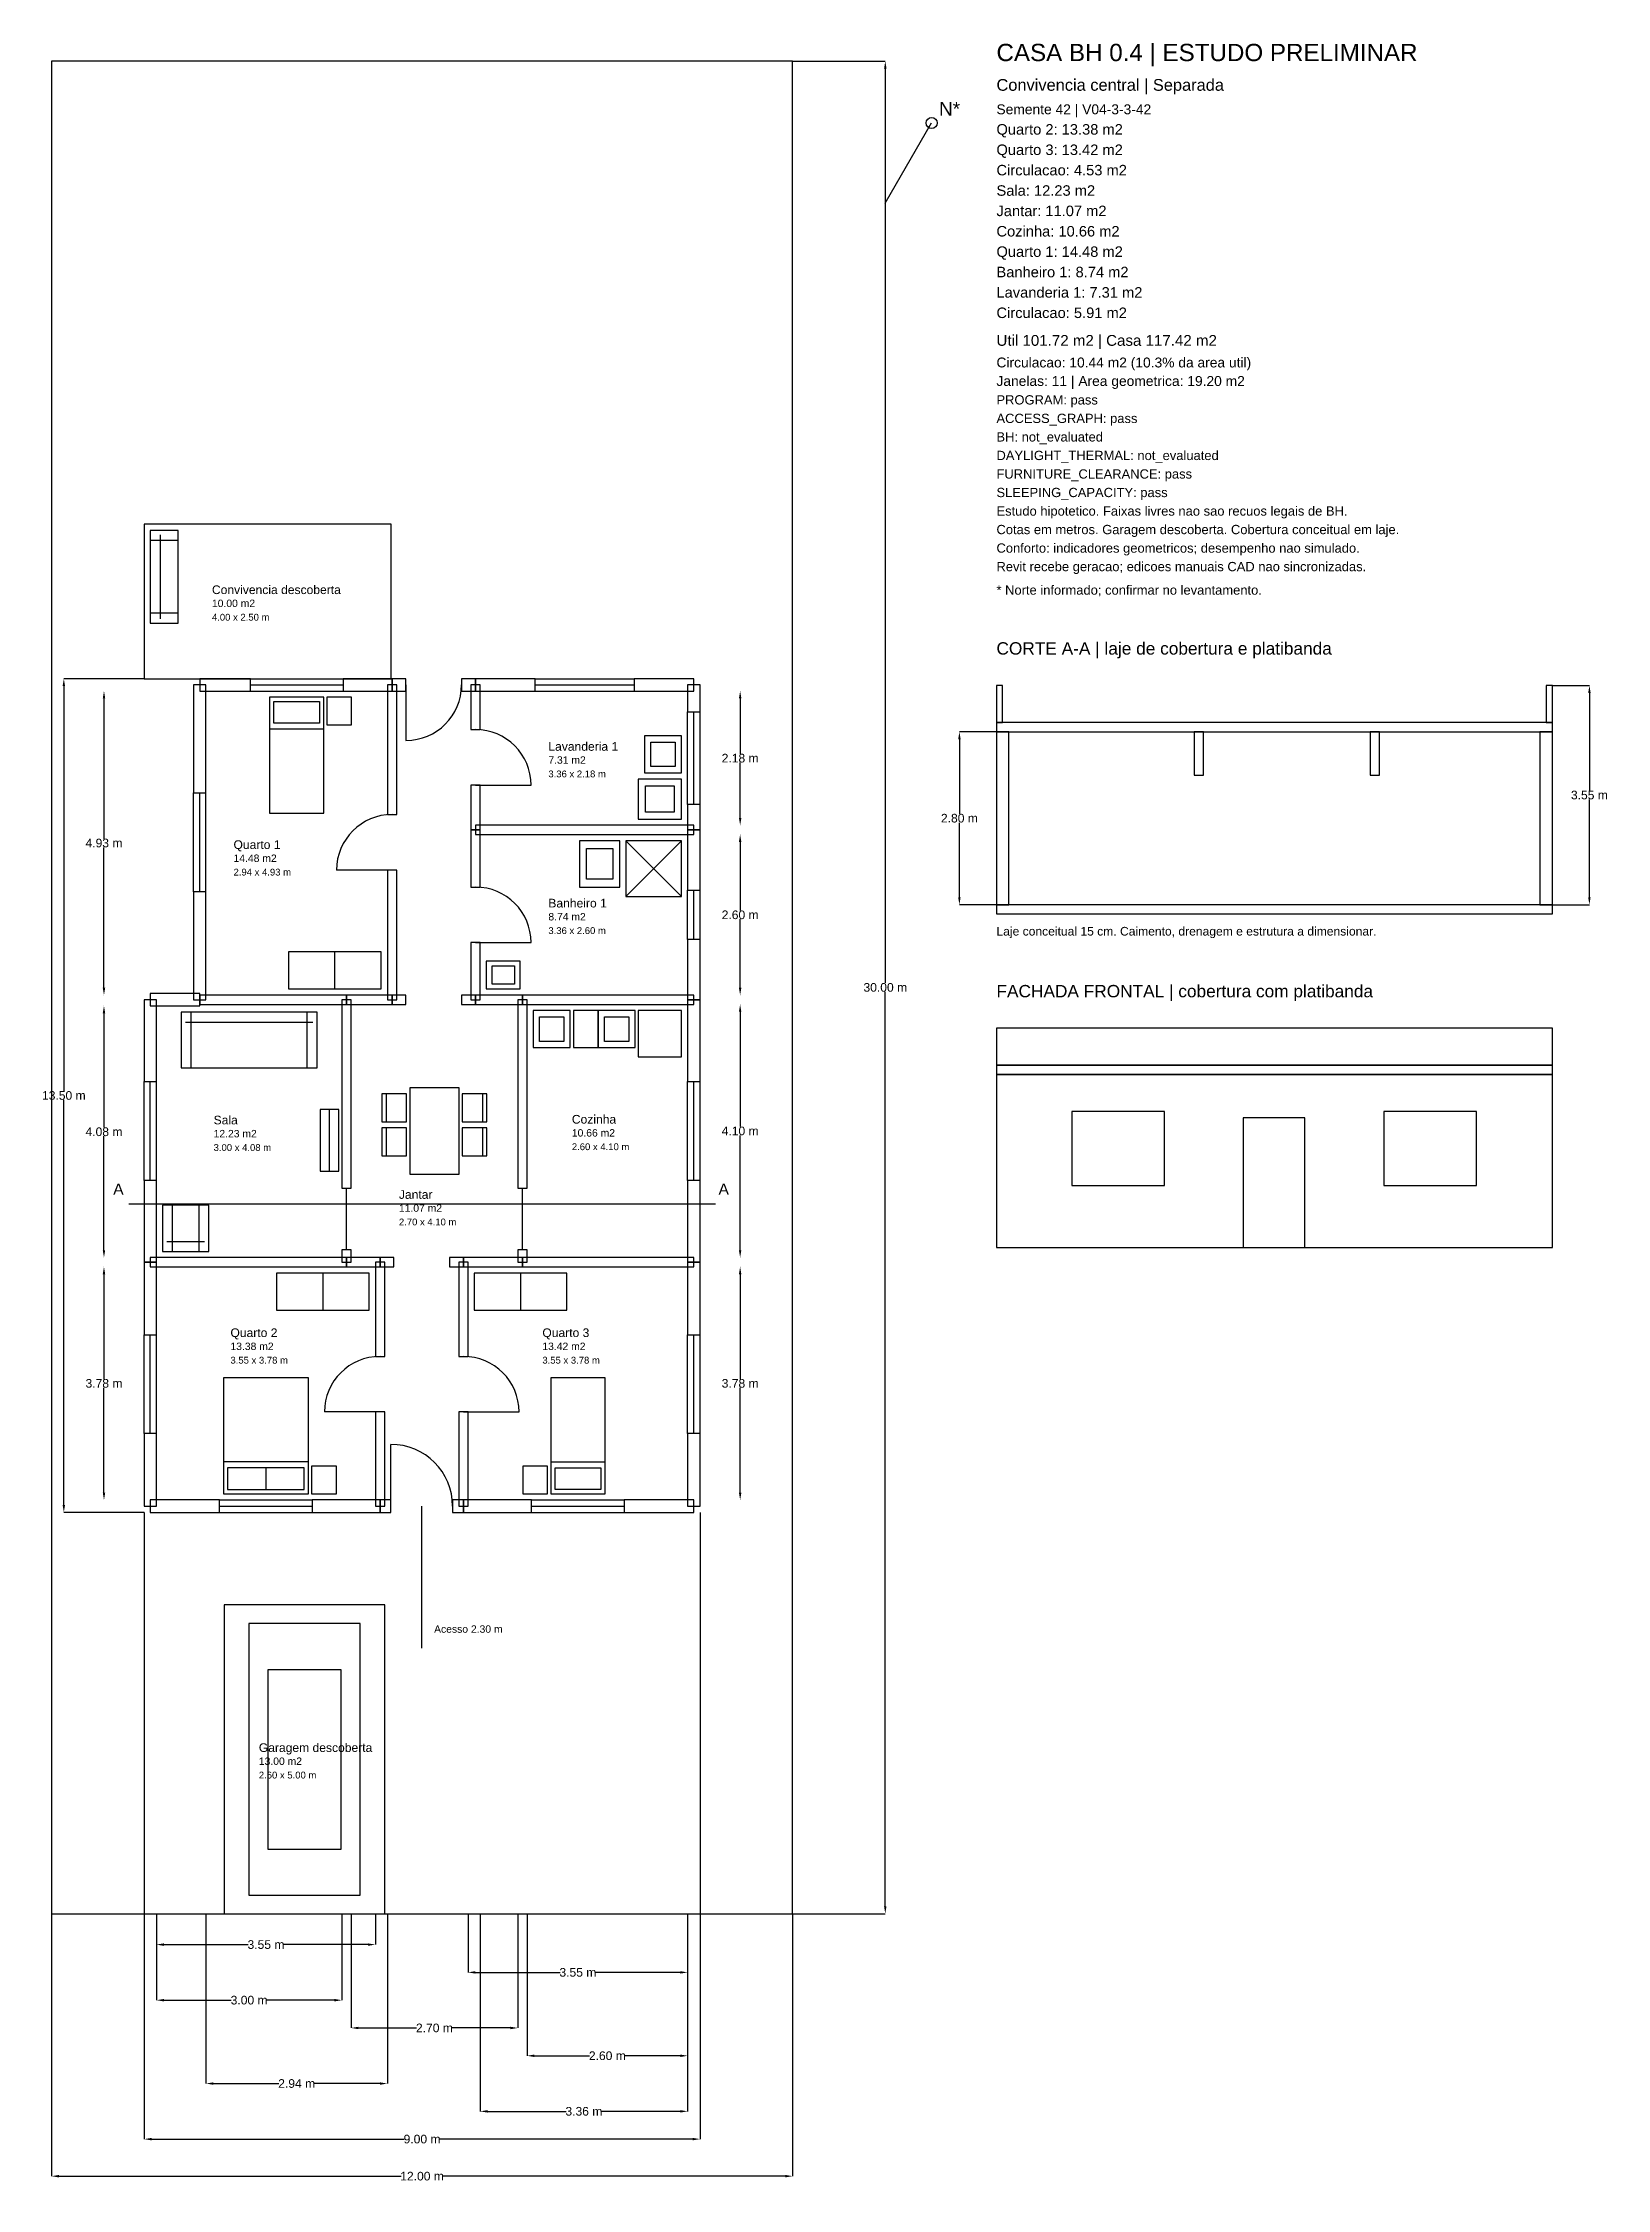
# Model space of a CAD drawing. Header units: millimetres. Extents: x -138 to 25186, y -4459 to 30295.
import ezdxf

# ---------------------------------------------------------------- set-up
doc = ezdxf.new("R2010")
doc.units = ezdxf.units.MM
doc.header["$MEASUREMENT"] = 0
for name, color, linetype in [('CASA_ACESSO', 4, 'Continuous'), ('CASA_COBERTURA', 2, 'Continuous'), ('CASA_COTAS', 6, 'Continuous'), ('CASA_ESTUDO', 8, 'Continuous'), ('CASA_EXTERNO', 3, 'Continuous'), ('CASA_JANELAS', 4, 'Continuous'), ('CASA_LOTE', 8, 'Continuous'), ('CASA_MOVEIS', 3, 'Continuous'), ('CASA_PAREDES', 7, 'Continuous'), ('CASA_PORTAS', 2, 'Continuous'), ('CASA_TEXTOS', 7, 'Continuous')]:
    doc.layers.add(name, color=color, linetype=linetype)
doc.styles.get("Standard").update_dxf_attribs({"font": 'arial.ttf'})
doc.dimstyles.get("Standard").update_dxf_attribs({"dimtxt": 0.18, "dimasz": 0.18, "dimexe": 0.18, "dimexo": 0.0625, "dimgap": 0.09, "dimtad": 0, "dimtih": 1, "dimtoh": 1, "dimdec": 4, "dimzin": 0, "dimdsep": 46, "dimtxsty": 'Standard', "dimcen": 0.09, "dimadec": 0, "dimazin": 0, "dimtfac": 1, "dimtdec": 4, "dimtofl": 0, "dimtmove": 0, "dimatfit": 3, "dimfxl": 1, "dimtolj": 1, "dimtzin": 0, "dimarcsym": 0})

# ---------------------------------------------------------------- blocks, each defined once
blk = doc.blocks.new('*D1')
at = {"layer": 'CASA_COTAS', "color": 0, "lineweight": -2, "transparency": 16777216}
for p, q in [((850, 10475), (850, 10475)), ((850, 10355), (850, 8659)), ((850, 6820), (850, 8516)), ((850, 6700), (850, 6700))]:
    blk.add_line(p, q, dxfattribs=at)
at = {"layer": 'CASA_COTAS', "color": 0, "transparency": 16777216}
for points in [[(830, 10355), (870, 10355), (850, 10475)], [(830, 6820), (870, 6820), (850, 6700)]]:
    blk.add_solid(points, dxfattribs=at)
at = {"layer": 'Defpoints', "color": 0, "transparency": 16777216}
for p in [(850, 10475), (850, 10475), (850, 6700)]:
    blk.add_point(p, dxfattribs=at)
at = {"layer": 'CASA_COTAS', "color": 0, "transparency": 16777216, "insert": (850, 8588), "char_height": 140, "attachment_point": 5}
blk.add_mtext('\\A1;3.78 m', dxfattribs=at)
blk = doc.blocks.new('*D2')
at = {"layer": 'CASA_COTAS', "color": 0, "lineweight": -2, "transparency": 16777216}
for p, q in [((11150, 10475), (11150, 10475)), ((11150, 10355), (11150, 8659)), ((11150, 6820), (11150, 8516)), ((11150, 6700), (11150, 6700))]:
    blk.add_line(p, q, dxfattribs=at)
at = {"layer": 'CASA_COTAS', "color": 0, "transparency": 16777216}
for points in [[(11130, 10355), (11170, 10355), (11150, 10475)], [(11130, 6820), (11170, 6820), (11150, 6700)]]:
    blk.add_solid(points, dxfattribs=at)
at = {"layer": 'Defpoints', "color": 0, "transparency": 16777216}
for p in [(11150, 10475), (11150, 10475), (11150, 6700)]:
    blk.add_point(p, dxfattribs=at)
at = {"layer": 'CASA_COTAS', "color": 0, "transparency": 16777216, "insert": (11150, 8588), "char_height": 140, "attachment_point": 5}
blk.add_mtext('\\A1;3.78 m', dxfattribs=at)
blk = doc.blocks.new('*D3')
at = {"layer": 'CASA_COTAS', "color": 0, "lineweight": -2, "transparency": 16777216}
for p, q in [((850, 14700), (850, 14700)), ((850, 14580), (850, 12734)), ((850, 10745), (850, 12591)), ((850, 10625), (850, 10625))]:
    blk.add_line(p, q, dxfattribs=at)
at = {"layer": 'CASA_COTAS', "color": 0, "transparency": 16777216}
for points in [[(830, 14580), (870, 14580), (850, 14700)], [(830, 10745), (870, 10745), (850, 10625)]]:
    blk.add_solid(points, dxfattribs=at)
at = {"layer": 'Defpoints', "color": 0, "transparency": 16777216}
for p in [(850, 14700), (850, 14700), (850, 10625)]:
    blk.add_point(p, dxfattribs=at)
at = {"layer": 'CASA_COTAS', "color": 0, "transparency": 16777216, "insert": (850, 12662), "char_height": 140, "attachment_point": 5}
blk.add_mtext('\\A1;4.08 m', dxfattribs=at)
blk = doc.blocks.new('*D4')
at = {"layer": 'CASA_COTAS', "color": 0, "lineweight": -2, "transparency": 16777216}
for p, q in [((11150, 14725), (11150, 14725)), ((11150, 14605), (11150, 12747)), ((11150, 10745), (11150, 12603)), ((11150, 10625), (11150, 10625))]:
    blk.add_line(p, q, dxfattribs=at)
at = {"layer": 'CASA_COTAS', "color": 0, "transparency": 16777216}
for points in [[(11130, 14605), (11170, 14605), (11150, 14725)], [(11130, 10745), (11170, 10745), (11150, 10625)]]:
    blk.add_solid(points, dxfattribs=at)
at = {"layer": 'Defpoints', "color": 0, "transparency": 16777216}
for p in [(11150, 14725), (11150, 14725), (11150, 10625)]:
    blk.add_point(p, dxfattribs=at)
at = {"layer": 'CASA_COTAS', "color": 0, "transparency": 16777216, "insert": (11150, 12675), "char_height": 140, "attachment_point": 5}
blk.add_mtext('\\A1;4.10 m', dxfattribs=at)
blk = doc.blocks.new('*D5')
at = {"layer": 'CASA_COTAS', "color": 0, "lineweight": -2, "transparency": 16777216}
for p, q in [((11150, 14725), (11150, 14725)), ((11150, 14605), (11150, 12747)), ((11150, 10745), (11150, 12603)), ((11150, 10625), (11150, 10625))]:
    blk.add_line(p, q, dxfattribs=at)
at = {"layer": 'CASA_COTAS', "color": 0, "transparency": 16777216}
for points in [[(11130, 14605), (11170, 14605), (11150, 14725)], [(11130, 10745), (11170, 10745), (11150, 10625)]]:
    blk.add_solid(points, dxfattribs=at)
at = {"layer": 'Defpoints', "color": 0, "transparency": 16777216}
for p in [(11150, 14725), (11150, 14725), (11150, 10625)]:
    blk.add_point(p, dxfattribs=at)
at = {"layer": 'CASA_COTAS', "color": 0, "transparency": 16777216, "insert": (11150, 12675), "char_height": 140, "attachment_point": 5}
blk.add_mtext('\\A1;4.10 m', dxfattribs=at)
blk = doc.blocks.new('*D6')
at = {"layer": 'CASA_COTAS', "color": 0, "lineweight": -2, "transparency": 16777216}
for p, q in [((850, 19800), (850, 19800)), ((850, 19680), (850, 17409)), ((850, 14995), (850, 17266)), ((850, 14875), (850, 14875))]:
    blk.add_line(p, q, dxfattribs=at)
at = {"layer": 'CASA_COTAS', "color": 0, "transparency": 16777216}
for points in [[(830, 19680), (870, 19680), (850, 19800)], [(830, 14995), (870, 14995), (850, 14875)]]:
    blk.add_solid(points, dxfattribs=at)
at = {"layer": 'Defpoints', "color": 0, "transparency": 16777216}
for p in [(850, 19800), (850, 19800), (850, 14875)]:
    blk.add_point(p, dxfattribs=at)
at = {"layer": 'CASA_COTAS', "color": 0, "transparency": 16777216, "insert": (850, 17338), "char_height": 140, "attachment_point": 5}
blk.add_mtext('\\A1;4.93 m', dxfattribs=at)
blk = doc.blocks.new('*D7')
at = {"layer": 'CASA_COTAS', "color": 0, "lineweight": -2, "transparency": 16777216}
for p, q in [((11150, 17475), (11150, 17475)), ((11150, 17355), (11150, 16247)), ((11150, 14995), (11150, 16103)), ((11150, 14875), (11150, 14875))]:
    blk.add_line(p, q, dxfattribs=at)
at = {"layer": 'CASA_COTAS', "color": 0, "transparency": 16777216}
for points in [[(11130, 17355), (11170, 17355), (11150, 17475)], [(11130, 14995), (11170, 14995), (11150, 14875)]]:
    blk.add_solid(points, dxfattribs=at)
at = {"layer": 'Defpoints', "color": 0, "transparency": 16777216}
for p in [(11150, 17475), (11150, 17475), (11150, 14875)]:
    blk.add_point(p, dxfattribs=at)
at = {"layer": 'CASA_COTAS', "color": 0, "transparency": 16777216, "insert": (11150, 16175), "char_height": 140, "attachment_point": 5}
blk.add_mtext('\\A1;2.60 m', dxfattribs=at)
blk = doc.blocks.new('*D8')
at = {"layer": 'CASA_COTAS', "color": 0, "lineweight": -2, "transparency": 16777216}
for p, q in [((11150, 19800), (11150, 19800)), ((11150, 19680), (11150, 18784)), ((11150, 17745), (11150, 18641)), ((11150, 17625), (11150, 17625))]:
    blk.add_line(p, q, dxfattribs=at)
at = {"layer": 'CASA_COTAS', "color": 0, "transparency": 16777216}
for points in [[(11130, 19680), (11170, 19680), (11150, 19800)], [(11130, 17745), (11170, 17745), (11150, 17625)]]:
    blk.add_solid(points, dxfattribs=at)
at = {"layer": 'Defpoints', "color": 0, "transparency": 16777216}
for p in [(11150, 19800), (11150, 19800), (11150, 17625)]:
    blk.add_point(p, dxfattribs=at)
at = {"layer": 'CASA_COTAS', "color": 0, "transparency": 16777216, "insert": (11150, 18712), "char_height": 140, "attachment_point": 5}
blk.add_mtext('\\A1;2.18 m', dxfattribs=at)
blk = doc.blocks.new('*D9')
at = {"layer": 'CASA_COTAS', "color": 0, "lineweight": -2, "transparency": 16777216}
for p, q in [((1700, 0), (1700, -500)), ((5245, 0), (5245, -500)), ((1820, -500), (3184, -500)), ((5125, -500), (3761, -500))]:
    blk.add_line(p, q, dxfattribs=at)
at = {"layer": 'CASA_COTAS', "color": 0, "transparency": 16777216}
for points in [[(1820, -480), (1820, -520), (1700, -500)], [(5125, -480), (5125, -520), (5245, -500)]]:
    blk.add_solid(points, dxfattribs=at)
at = {"layer": 'Defpoints', "color": 0, "transparency": 16777216}
for p in [(1700, 0), (5245, 0), (5245, -500)]:
    blk.add_point(p, dxfattribs=at)
at = {"layer": 'CASA_COTAS', "color": 0, "transparency": 16777216, "insert": (3473, -500), "char_height": 140, "attachment_point": 5}
blk.add_mtext('\\A1;3.55 m', dxfattribs=at)
blk = doc.blocks.new('*D10')
at = {"layer": 'CASA_COTAS', "color": 0, "lineweight": -2, "transparency": 16777216}
for p, q in [((6745, 0), (6745, -950)), ((10300, 0), (10300, -950)), ((6865, -950), (8234, -950)), ((10180, -950), (8811, -950))]:
    blk.add_line(p, q, dxfattribs=at)
at = {"layer": 'CASA_COTAS', "color": 0, "transparency": 16777216}
for points in [[(6865, -930), (6865, -970), (6745, -950)], [(10180, -930), (10180, -970), (10300, -950)]]:
    blk.add_solid(points, dxfattribs=at)
at = {"layer": 'Defpoints', "color": 0, "transparency": 16777216}
for p in [(6745, 0), (10300, 0), (10300, -950)]:
    blk.add_point(p, dxfattribs=at)
at = {"layer": 'CASA_COTAS', "color": 0, "transparency": 16777216, "insert": (8523, -950), "char_height": 140, "attachment_point": 5}
blk.add_mtext('\\A1;3.55 m', dxfattribs=at)
blk = doc.blocks.new('*D11')
at = {"layer": 'CASA_COTAS', "color": 0, "lineweight": -2, "transparency": 16777216}
for p, q in [((1700, 0), (1700, -1400)), ((4700, 0), (4700, -1400)), ((1820, -1400), (2911, -1400)), ((4580, -1400), (3489, -1400))]:
    blk.add_line(p, q, dxfattribs=at)
at = {"layer": 'CASA_COTAS', "color": 0, "transparency": 16777216}
for points in [[(1820, -1380), (1820, -1420), (1700, -1400)], [(4580, -1380), (4580, -1420), (4700, -1400)]]:
    blk.add_solid(points, dxfattribs=at)
at = {"layer": 'Defpoints', "color": 0, "transparency": 16777216}
for p in [(1700, 0), (4700, 0), (4700, -1400)]:
    blk.add_point(p, dxfattribs=at)
at = {"layer": 'CASA_COTAS', "color": 0, "transparency": 16777216, "insert": (3200, -1400), "char_height": 140, "attachment_point": 5}
blk.add_mtext('\\A1;3.00 m', dxfattribs=at)
blk = doc.blocks.new('*D12')
at = {"layer": 'CASA_COTAS', "color": 0, "lineweight": -2, "transparency": 16777216}
for p, q in [((4850, 0), (4850, -1850)), ((7550, 0), (7550, -1850)), ((4970, -1850), (5910, -1850)), ((7430, -1850), (6490, -1850))]:
    blk.add_line(p, q, dxfattribs=at)
at = {"layer": 'CASA_COTAS', "color": 0, "transparency": 16777216}
for points in [[(4970, -1830), (4970, -1870), (4850, -1850)], [(7430, -1830), (7430, -1870), (7550, -1850)]]:
    blk.add_solid(points, dxfattribs=at)
at = {"layer": 'Defpoints', "color": 0, "transparency": 16777216}
for p in [(4850, 0), (7550, 0), (7550, -1850)]:
    blk.add_point(p, dxfattribs=at)
at = {"layer": 'CASA_COTAS', "color": 0, "transparency": 16777216, "insert": (6200, -1850), "char_height": 140, "attachment_point": 5}
blk.add_mtext('\\A1;2.70 m', dxfattribs=at)
blk = doc.blocks.new('*D13')
at = {"layer": 'CASA_COTAS', "color": 0, "lineweight": -2, "transparency": 16777216}
for p, q in [((7700, 0), (7700, -2300)), ((10300, 0), (10300, -2300)), ((7820, -2300), (8710, -2300)), ((10180, -2300), (9290, -2300))]:
    blk.add_line(p, q, dxfattribs=at)
at = {"layer": 'CASA_COTAS', "color": 0, "transparency": 16777216}
for points in [[(7820, -2280), (7820, -2320), (7700, -2300)], [(10180, -2280), (10180, -2320), (10300, -2300)]]:
    blk.add_solid(points, dxfattribs=at)
at = {"layer": 'Defpoints', "color": 0, "transparency": 16777216}
for p in [(7700, 0), (10300, 0), (10300, -2300)]:
    blk.add_point(p, dxfattribs=at)
at = {"layer": 'CASA_COTAS', "color": 0, "transparency": 16777216, "insert": (9000, -2300), "char_height": 140, "attachment_point": 5}
blk.add_mtext('\\A1;2.60 m', dxfattribs=at)
blk = doc.blocks.new('*D14')
at = {"layer": 'CASA_COTAS', "color": 0, "lineweight": -2, "transparency": 16777216}
for p, q in [((2500, 0), (2500, -2750)), ((5440, 0), (5440, -2750)), ((2620, -2750), (3680, -2750)), ((5320, -2750), (4260, -2750))]:
    blk.add_line(p, q, dxfattribs=at)
at = {"layer": 'CASA_COTAS', "color": 0, "transparency": 16777216}
for points in [[(2620, -2730), (2620, -2770), (2500, -2750)], [(5320, -2730), (5320, -2770), (5440, -2750)]]:
    blk.add_solid(points, dxfattribs=at)
at = {"layer": 'Defpoints', "color": 0, "transparency": 16777216}
for p in [(2500, 0), (5440, 0), (5440, -2750)]:
    blk.add_point(p, dxfattribs=at)
at = {"layer": 'CASA_COTAS', "color": 0, "transparency": 16777216, "insert": (3970, -2750), "char_height": 140, "attachment_point": 5}
blk.add_mtext('\\A1;2.94 m', dxfattribs=at)
blk = doc.blocks.new('*D15')
at = {"layer": 'CASA_COTAS', "color": 0, "lineweight": -2, "transparency": 16777216}
for p, q in [((6940, 0), (6940, -3200)), ((10300, 0), (10300, -3200)), ((7060, -3200), (8331, -3200)), ((10180, -3200), (8909, -3200))]:
    blk.add_line(p, q, dxfattribs=at)
at = {"layer": 'CASA_COTAS', "color": 0, "transparency": 16777216}
for points in [[(7060, -3180), (7060, -3220), (6940, -3200)], [(10180, -3180), (10180, -3220), (10300, -3200)]]:
    blk.add_solid(points, dxfattribs=at)
at = {"layer": 'Defpoints', "color": 0, "transparency": 16777216}
for p in [(6940, 0), (10300, 0), (10300, -3200)]:
    blk.add_point(p, dxfattribs=at)
at = {"layer": 'CASA_COTAS', "color": 0, "transparency": 16777216, "insert": (8620, -3200), "char_height": 140, "attachment_point": 5}
blk.add_mtext('\\A1;3.36 m', dxfattribs=at)
blk = doc.blocks.new('*D16')
at = {"layer": 'CASA_COTAS', "color": 0, "lineweight": -2, "transparency": 16777216}
for p, q in [((1500, 6500), (1500, -3650)), ((10500, 6500), (10500, -3650)), ((1620, -3650), (5711, -3650)), ((10380, -3650), (6289, -3650))]:
    blk.add_line(p, q, dxfattribs=at)
at = {"layer": 'CASA_COTAS', "color": 0, "transparency": 16777216}
for points in [[(1620, -3630), (1620, -3670), (1500, -3650)], [(10380, -3630), (10380, -3670), (10500, -3650)]]:
    blk.add_solid(points, dxfattribs=at)
at = {"layer": 'Defpoints', "color": 0, "transparency": 16777216}
for p in [(1500, 6500), (10500, 6500), (10500, -3650)]:
    blk.add_point(p, dxfattribs=at)
at = {"layer": 'CASA_COTAS', "color": 0, "transparency": 16777216, "insert": (6000, -3650), "char_height": 140, "attachment_point": 5}
blk.add_mtext('\\A1;9.00 m', dxfattribs=at)
blk = doc.blocks.new('*D17')
at = {"layer": 'CASA_COTAS', "color": 0, "lineweight": -2, "transparency": 16777216}
for p, q in [((1500, 20000), (200, 20000)), ((200, 19880), (200, 13322)), ((200, 6620), (200, 13178)), ((1500, 6500), (200, 6500))]:
    blk.add_line(p, q, dxfattribs=at)
at = {"layer": 'CASA_COTAS', "color": 0, "transparency": 16777216}
for points in [[(180, 19880), (220, 19880), (200, 20000)], [(180, 6620), (220, 6620), (200, 6500)]]:
    blk.add_solid(points, dxfattribs=at)
at = {"layer": 'Defpoints', "color": 0, "transparency": 16777216}
for p in [(200, 20000), (1500, 20000), (1500, 6500)]:
    blk.add_point(p, dxfattribs=at)
at = {"layer": 'CASA_COTAS', "color": 0, "transparency": 16777216, "insert": (200, 13250), "char_height": 140, "attachment_point": 5}
blk.add_mtext('\\A1;13.50 m', dxfattribs=at)
blk = doc.blocks.new('*D18')
at = {"layer": 'CASA_COTAS', "color": 0, "lineweight": -2, "transparency": 16777216}
for p, q in [((0, 0), (0, -4250)), ((12000, 0), (12000, -4250)), ((120, -4250), (5664, -4250)), ((11880, -4250), (6336, -4250))]:
    blk.add_line(p, q, dxfattribs=at)
at = {"layer": 'CASA_COTAS', "color": 0, "transparency": 16777216}
for points in [[(120, -4230), (120, -4270), (0, -4250)], [(11880, -4230), (11880, -4270), (12000, -4250)]]:
    blk.add_solid(points, dxfattribs=at)
at = {"layer": 'Defpoints', "color": 0, "transparency": 16777216}
for p in [(0, 0), (12000, 0), (12000, -4250)]:
    blk.add_point(p, dxfattribs=at)
at = {"layer": 'CASA_COTAS', "color": 0, "transparency": 16777216, "insert": (6000, -4250), "char_height": 140, "attachment_point": 5}
blk.add_mtext('\\A1;12.00 m', dxfattribs=at)
blk = doc.blocks.new('*D19')
at = {"layer": 'CASA_COTAS', "color": 0, "lineweight": -2, "transparency": 16777216}
for p, q in [((12000, 30000), (13500, 30000)), ((13500, 29880), (13500, 15072)), ((13500, 120), (13500, 14928)), ((12000, 0), (13500, 0))]:
    blk.add_line(p, q, dxfattribs=at)
at = {"layer": 'CASA_COTAS', "color": 0, "transparency": 16777216}
for points in [[(13480, 29880), (13520, 29880), (13500, 30000)], [(13480, 120), (13520, 120), (13500, 0)]]:
    blk.add_solid(points, dxfattribs=at)
at = {"layer": 'Defpoints', "color": 0, "transparency": 16777216}
for p in [(12000, 30000), (13500, 30000), (12000, 0)]:
    blk.add_point(p, dxfattribs=at)
at = {"layer": 'CASA_COTAS', "color": 0, "transparency": 16777216, "insert": (13500, 15000), "char_height": 140, "attachment_point": 5}
blk.add_mtext('\\A1;30.00 m', dxfattribs=at)
blk = doc.blocks.new('*D20')
at = {"layer": 'CASA_COTAS', "color": 0, "lineweight": -2, "transparency": 16777216}
for p, q in [((15300, 19140), (14700, 19140)), ((14700, 19020), (14700, 17812)), ((14700, 16460), (14700, 17668)), ((15300, 16340), (14700, 16340))]:
    blk.add_line(p, q, dxfattribs=at)
at = {"layer": 'CASA_COTAS', "color": 0, "transparency": 16777216}
for points in [[(14680, 19020), (14720, 19020), (14700, 19140)], [(14680, 16460), (14720, 16460), (14700, 16340)]]:
    blk.add_solid(points, dxfattribs=at)
at = {"layer": 'Defpoints', "color": 0, "transparency": 16777216}
for p in [(14700, 19140), (15300, 19140), (15300, 16340)]:
    blk.add_point(p, dxfattribs=at)
at = {"layer": 'CASA_COTAS', "color": 0, "transparency": 16777216, "insert": (14700, 17740), "char_height": 140, "attachment_point": 5}
blk.add_mtext('\\A1;2.80 m', dxfattribs=at)
blk = doc.blocks.new('*D21')
at = {"layer": 'CASA_COTAS', "color": 0, "lineweight": -2, "transparency": 16777216}
for p, q in [((24300, 19890), (24900, 19890)), ((24900, 19770), (24900, 18187)), ((24900, 16460), (24900, 18043)), ((24300, 16340), (24900, 16340))]:
    blk.add_line(p, q, dxfattribs=at)
at = {"layer": 'CASA_COTAS', "color": 0, "transparency": 16777216}
for points in [[(24880, 19770), (24920, 19770), (24900, 19890)], [(24880, 16460), (24920, 16460), (24900, 16340)]]:
    blk.add_solid(points, dxfattribs=at)
at = {"layer": 'Defpoints', "color": 0, "transparency": 16777216}
for p in [(24300, 19890), (24900, 19890), (24300, 16340)]:
    blk.add_point(p, dxfattribs=at)
at = {"layer": 'CASA_COTAS', "color": 0, "transparency": 16777216, "insert": (24900, 18115), "char_height": 140, "attachment_point": 5}
blk.add_mtext('\\A1;3.55 m', dxfattribs=at)

msp = doc.modelspace()

# ---------------------------------------------------------------- linework, layer by layer
at = {"layer": 'CASA_ACESSO'}
msp.add_lwpolyline([(5995.189, 4300), (5995.189, 5900), (5995.189, 5900), (5995.189, 6600)], dxfattribs=at)
at = {"layer": 'CASA_COBERTURA'}
for points in [[(15300, 19290), (15400, 19290), (15400, 19890), (15300, 19890)], [(24200, 19290), (24300, 19290), (24300, 19890), (24200, 19890)], [(15300, 19140), (24300, 19140), (24300, 19290), (15300, 19290)], [(15300, 13740), (24300, 13740), (24300, 14340), (15300, 14340)], [(15300, 13590), (24300, 13590), (24300, 13740), (15300, 13740)]]:
    msp.add_lwpolyline(points, close=True, dxfattribs=at)
at = {"layer": 'CASA_ESTUDO'}
for p, q in [((13500, 27700), (14250, 28999.038)), ((1250, 11495), (10750, 11495))]:
    msp.add_line(p, q, dxfattribs=at)
for points in [[(15300, 16340), (15500, 16340), (15500, 19140), (15300, 19140)], [(18500, 18440), (18650, 18440), (18650, 19140), (18500, 19140)], [(21350, 18440), (21500, 18440), (21500, 19140), (21350, 19140)], [(24100, 16340), (24300, 16340), (24300, 19140), (24100, 19140)], [(15300, 16190), (24300, 16190), (24300, 16340), (15300, 16340)], [(15300, 10790), (24300, 10790), (24300, 13590), (15300, 13590)], [(16522.594, 11790), (18022.594, 11790), (18022.594, 12990), (16522.594, 12990)], [(19295.189, 10790), (20295.189, 10790), (20295.189, 12890), (19295.189, 12890)], [(21572.594, 11790), (23072.594, 11790), (23072.594, 12990), (21572.594, 12990)]]:
    msp.add_lwpolyline(points, close=True, dxfattribs=at)
msp.add_circle((14250, 28999.038), 90, dxfattribs=at)
at = {"layer": 'CASA_EXTERNO'}
for points in [[(1500, 20000), (5500, 20000), (5500, 22500), (1500, 22500)], [(2795.189, 0), (5395.189, 0), (5395.189, 5000), (2795.189, 5000)]]:
    msp.add_lwpolyline(points, close=True, dxfattribs=at)
at = {"layer": 'CASA_JANELAS'}
for p, q in [((3219.95, 20000), (4719.95, 20000)), ((3219.95, 19900), (4719.95, 19900)), ((7832.45, 20000), (9432.45, 20000)), ((7832.45, 19900), (9432.45, 19900)), ((3219.95, 19800), (4719.95, 19800)), ((7832.45, 19800), (9432.45, 19800)), ((10300, 17962.5), (10300, 19462.5)), ((10400, 17962.5), (10400, 19462.5)), ((10500, 17962.5), (10500, 19462.5)), ((2300, 16550), (2300, 18150)), ((2400, 16550), (2400, 18150)), ((2500, 16550), (2500, 18150)), ((10300, 15775), (10300, 16575)), ((10400, 15775), (10400, 16575)), ((10500, 15775), (10500, 16575)), ((1500, 11875), (1500, 13475)), ((1600, 11875), (1600, 13475)), ((1700, 11875), (1700, 13475)), ((10300, 11875), (10300, 13475)), ((10400, 11875), (10400, 13475)), ((10500, 11875), (10500, 13475)), ((1500, 7775), (1500, 9375)), ((1600, 7775), (1600, 9375)), ((1700, 7775), (1700, 9375)), ((10300, 7775), (10300, 9375)), ((10400, 7775), (10400, 9375)), ((10500, 7775), (10500, 9375)), ((2722.594, 6700), (4222.594, 6700)), ((7772.594, 6700), (9272.594, 6700)), ((2722.594, 6600), (4222.594, 6600)), ((2722.594, 6500), (4222.594, 6500)), ((7772.594, 6600), (9272.594, 6600)), ((7772.594, 6500), (9272.594, 6500))]:
    msp.add_line(p, q, dxfattribs=at)
at = {"layer": 'CASA_LOTE'}
msp.add_lwpolyline([(0, 0), (12000, 0), (12000, 30000), (0, 30000)], close=True, dxfattribs=at)
at = {"layer": 'CASA_MOVEIS'}
msp.add_line((4500, 12025), (4500, 13025), dxfattribs=at)
for points in [[(1600, 20900), (2050, 20900), (2050, 22400), (1600, 22400)], [(3529.95, 17820), (4409.95, 17820), (4409.95, 19700), (3529.95, 19700)], [(4459.95, 19250), (4859.95, 19250), (4859.95, 19700), (4459.95, 19700)], [(9600, 18475), (10200, 18475), (10200, 19075), (9600, 19075)], [(9500, 17725), (10200, 17725), (10200, 18375), (9500, 18375)], [(8550, 16625), (9200, 16625), (9200, 17375), (8550, 17375)], [(9300, 16475), (10200, 16475), (10200, 17375), (9300, 17375)], [(3839.9, 14975), (5339.9, 14975), (5339.9, 15575), (3839.9, 15575)], [(7039.9, 14975), (7589.9, 14975), (7589.9, 15425), (7039.9, 15425)], [(2100, 13700), (4300, 13700), (4300, 14600), (2100, 14600)], [(7800, 14025), (8400, 14025), (8400, 14625), (7800, 14625)], [(8450, 14025), (8850, 14025), (8850, 14625), (8450, 14625)], [(8850, 14025), (9450, 14025), (9450, 14625), (8850, 14625)], [(9500, 13875), (10200, 13875), (10200, 14625), (9500, 14625)], [(5350, 12825), (5750, 12825), (5750, 13275), (5350, 13275)], [(5800, 11975), (6600, 11975), (6600, 13375), (5800, 13375)], [(6650, 12825), (7050, 12825), (7050, 13275), (6650, 13275)], [(4350, 12025), (4650, 12025), (4650, 13025), (4350, 13025)], [(5350, 12275), (5750, 12275), (5750, 12725), (5350, 12725)], [(6650, 12275), (7050, 12275), (7050, 12725), (6650, 12725)], [(1800, 10725), (2550, 10725), (2550, 11475), (1800, 11475)], [(3645.189, 9775), (5145.189, 9775), (5145.189, 10375), (3645.189, 10375)], [(6845.189, 9775), (8345.189, 9775), (8345.189, 10375), (6845.189, 10375)], [(2782.594, 6800), (4162.594, 6800), (4162.594, 8680), (2782.594, 8680)], [(8082.594, 6800), (8962.594, 6800), (8962.594, 8680), (8082.594, 8680)], [(4212.594, 6800), (4612.594, 6800), (4612.594, 7250), (4212.594, 7250)], [(7632.594, 6800), (8032.594, 6800), (8032.594, 7250), (7632.594, 7250)], [(3195.189, 300), (4995.189, 300), (4995.189, 4700), (3195.189, 4700)]]:
    msp.add_lwpolyline(points, close=True, dxfattribs=at)
for points in [[(1760, 22330), (1760, 20970)], [(2050, 22240), (1600, 22240)], [(2050, 21060), (1600, 21060)], [(4339.95, 19280), (3599.95, 19280), (3599.95, 19630), (4339.95, 19630), (4339.95, 19280)], [(4409.95, 19180), (3529.95, 19180)], [(9702, 18577), (9702, 18973), (10098, 18973), (10098, 18577), (9702, 18577)], [(9619, 17835.5), (9619, 18264.5), (10081, 18264.5), (10081, 17835.5), (9619, 17835.5)], [(9089.5, 16752.5), (8660.5, 16752.5), (8660.5, 17247.5), (9089.5, 17247.5), (9089.5, 16752.5)], [(10200, 16475), (9300, 17375)], [(10200, 17375), (9300, 16475)], [(4589.9, 14975), (4589.9, 15575)], [(7496.4, 15051.5), (7133.4, 15051.5), (7133.4, 15348.5), (7496.4, 15348.5), (7496.4, 15051.5)], [(2260, 13700), (2260, 14600)], [(4140, 13700), (4140, 14600)], [(2170, 14440), (4230, 14440)], [(8298, 14127), (7902, 14127), (7902, 14523), (8298, 14523), (8298, 14127)], [(9348, 14127), (8952, 14127), (8952, 14523), (9348, 14523), (9348, 14127)], [(5420, 13275), (5420, 12825)], [(6980, 13275), (6980, 12825)], [(5420, 12725), (5420, 12275)], [(6980, 12725), (6980, 12275)], [(1960, 10725), (1960, 11475)], [(2390, 10725), (2390, 11475)], [(1870, 10885), (2480, 10885)], [(4395.189, 10375), (4395.189, 9775)], [(7595.189, 10375), (7595.189, 9775)], [(4162.594, 7320), (2782.594, 7320)], [(8082.594, 7320), (8962.594, 7320)], [(4092.594, 7220), (2852.594, 7220), (2852.594, 6870), (4092.594, 6870), (4092.594, 7220)], [(3472.594, 7220), (3472.594, 6870)], [(8152.594, 7220), (8892.594, 7220), (8892.594, 6870), (8152.594, 6870), (8152.594, 7220)], [(4689.189, 3952), (3501.189, 3952), (3501.189, 1048), (4689.189, 1048), (4689.189, 3952)]]:
    msp.add_lwpolyline(points, dxfattribs=at)
at = {"layer": 'CASA_PAREDES'}
for points in [[(2300, 18150), (2500, 18150), (2500, 19900), (2300, 19900)], [(2400, 19800), (3219.95, 19800), (3219.95, 20000), (2400, 20000)], [(4719.95, 19800), (5514.9, 19800), (5514.9, 20000), (4719.95, 20000)], [(5439.9, 17800), (5589.9, 17800), (5589.9, 19900), (5439.9, 19900)], [(5514.9, 19800), (5739.9, 19800), (5739.9, 20000), (5514.9, 20000)], [(6639.9, 19800), (6864.9, 19800), (6864.9, 20000), (6639.9, 20000)], [(6789.9, 19175), (6939.9, 19175), (6939.9, 19900), (6789.9, 19900)], [(6864.9, 19800), (7832.45, 19800), (7832.45, 20000), (6864.9, 20000)], [(9432.45, 19800), (10400, 19800), (10400, 20000), (9432.45, 20000)], [(10300, 19462.5), (10500, 19462.5), (10500, 19900), (10300, 19900)], [(6789.9, 17550), (6939.9, 17550), (6939.9, 18275), (6789.9, 18275)], [(10300, 17550), (10500, 17550), (10500, 17962.5), (10300, 17962.5)], [(6789.9, 16625), (6939.9, 16625), (6939.9, 17550), (6789.9, 17550)], [(6864.9, 17475), (10400, 17475), (10400, 17625), (6864.9, 17625)], [(10300, 16575), (10500, 16575), (10500, 17550), (10300, 17550)], [(5439.9, 14800), (5589.9, 14800), (5589.9, 16900), (5439.9, 16900)], [(2300, 14800), (2500, 14800), (2500, 16550), (2300, 16550)], [(6789.9, 14800), (6939.9, 14800), (6939.9, 15725), (6789.9, 15725)], [(10300, 14800), (10500, 14800), (10500, 15775), (10300, 15775)], [(1500, 13475), (1700, 13475), (1700, 14800), (1500, 14800)], [(1600, 14700), (2400, 14700), (2400, 14900), (1600, 14900)], [(2400, 14725), (4775, 14725), (4775, 14875), (2400, 14875)], [(4700, 11750), (4850, 11750), (4850, 14800), (4700, 14800)], [(4775, 14725), (5514.9, 14725), (5514.9, 14875), (4775, 14875)], [(5514.9, 14725), (5739.9, 14725), (5739.9, 14875), (5514.9, 14875)], [(6639.9, 14725), (6864.9, 14725), (6864.9, 14875), (6639.9, 14875)], [(6864.9, 14725), (7625, 14725), (7625, 14875), (6864.9, 14875)], [(7550, 11750), (7700, 11750), (7700, 14800), (7550, 14800)], [(7625, 14725), (10400, 14725), (10400, 14875), (7625, 14875)], [(10300, 13475), (10500, 13475), (10500, 14800), (10300, 14800)], [(1500, 10550), (1700, 10550), (1700, 11875), (1500, 11875)], [(10300, 10550), (10500, 10550), (10500, 11875), (10300, 11875)], [(1500, 9375), (1700, 9375), (1700, 10550), (1500, 10550)], [(1600, 10475), (4775, 10475), (4775, 10625), (1600, 10625)], [(4700, 10550), (4850, 10550), (4850, 10750), (4700, 10750)], [(4775, 10475), (5320.189, 10475), (5320.189, 10625), (4775, 10625)], [(5245.189, 9025), (5395.189, 9025), (5395.189, 10550), (5245.189, 10550)], [(5320.189, 10475), (5545.189, 10475), (5545.189, 10625), (5320.189, 10625)], [(6445.189, 10475), (6670.189, 10475), (6670.189, 10625), (6445.189, 10625)], [(6595.189, 9025), (6745.189, 9025), (6745.189, 10550), (6595.189, 10550)], [(6670.189, 10475), (7625, 10475), (7625, 10625), (6670.189, 10625)], [(7550, 10550), (7700, 10550), (7700, 10750), (7550, 10750)], [(7625, 10475), (10400, 10475), (10400, 10625), (7625, 10625)], [(10300, 9375), (10500, 9375), (10500, 10550), (10300, 10550)], [(5245.189, 6600), (5395.189, 6600), (5395.189, 8125), (5245.189, 8125)], [(6595.189, 6600), (6745.189, 6600), (6745.189, 8125), (6595.189, 8125)], [(1500, 6600), (1700, 6600), (1700, 7775), (1500, 7775)], [(10300, 6600), (10500, 6600), (10500, 7775), (10300, 7775)], [(1600, 6500), (2722.594, 6500), (2722.594, 6700), (1600, 6700)], [(4222.594, 6500), (5320.189, 6500), (5320.189, 6700), (4222.594, 6700)], [(5320.189, 6500), (5495.189, 6500), (5495.189, 6700), (5320.189, 6700)], [(6495.189, 6500), (6670.189, 6500), (6670.189, 6700), (6495.189, 6700)], [(6670.189, 6500), (7772.594, 6500), (7772.594, 6700), (6670.189, 6700)], [(9272.594, 6500), (10400, 6500), (10400, 6700), (9272.594, 6700)]]:
    msp.add_lwpolyline(points, close=True, dxfattribs=at)
at = {"layer": 'CASA_PORTAS'}
for p, q in [((5739.9, 19900), (5739.9, 19000)), ((6864.9, 18275), (7764.9, 18275)), ((5514.9, 16900), (4614.9, 16900)), ((6864.9, 15725), (7764.9, 15725)), ((4775, 10750), (4775, 11750)), ((7625, 10750), (7625, 11750)), ((5320.189, 8125), (4420.189, 8125)), ((6670.189, 8125), (7570.189, 8125)), ((5495.189, 6600), (5495.189, 7600))]:
    msp.add_line(p, q, dxfattribs=at)
for centre, radius, start, end in [((5739.9, 19900), 900, 270, 0), ((6864.9, 18275), 900, 0, 90), ((5514.9, 16900), 900, 90, 180), ((6864.9, 15725), 900, 0, 90), ((5320.189, 8125), 900, 90, 180), ((6670.189, 8125), 900, 0, 90), ((5495.189, 6600), 1000, 0, 90)]:
    msp.add_arc(centre, radius, start, end, dxfattribs=at)

# ---------------------------------------------------------------- texts
at = {"layer": 'CASA_TEXTOS'}
for s, height, p in [('CASA BH 0.4 | ESTUDO PRELIMINAR', 280, (15300, 30000)), ('Convivencia central | Separada', 190, (15300, 29520)), ('N*', 220, (14370, 29119.038)), ('Semente 42 | V04-3-3-42', 160, (15300, 29140)), ('Quarto 2: 13.38 m2', 170, (15300, 28810)), ('Quarto 3: 13.42 m2', 170, (15300, 28480)), ('Circulacao: 4.53 m2', 170, (15300, 28150)), ('Sala: 12.23 m2', 170, (15300, 27820)), ('Jantar: 11.07 m2', 170, (15300, 27490)), ('Cozinha: 10.66 m2', 170, (15300, 27160)), ('Quarto 1: 14.48 m2', 170, (15300, 26830)), ('Banheiro 1: 8.74 m2', 170, (15300, 26500)), ('Lavanderia 1: 7.31 m2', 170, (15300, 26170)), ('Circulacao: 5.91 m2', 170, (15300, 25840)), ('Util 101.72 m2 | Casa 117.42 m2', 175, (15300, 25390)), ('Circulacao: 10.44 m2 (10.3% da area util)', 160, (15300, 25040)), ('Janelas: 11 | Area geometrica: 19.20 m2', 160, (15300, 24740)), ('PROGRAM: pass', 150, (15300, 24440)), ('ACCESS_GRAPH: pass', 150, (15300, 24140)), ('BH: not_evaluated', 150, (15300, 23840)), ('DAYLIGHT_THERMAL: not_evaluated', 150, (15300, 23540)), ('FURNITURE_CLEARANCE: pass', 150, (15300, 23240)), ('SLEEPING_CAPACITY: pass', 150, (15300, 22940)), ('Estudo hipotetico. Faixas livres nao sao recuos legais de BH.', 150, (15300, 22640)), ('Cotas em metros. Garagem descoberta. Cobertura conceitual em laje.', 150, (15300, 22340)), ('Conforto: indicadores geometricos; desempenho nao simulado.', 150, (15300, 22040)), ('Revit recebe geracao; edicoes manuais CAD nao sincronizadas.', 150, (15300, 21740)), ('Convivencia descoberta', 140, (2598, 21370)), ('10.00 m2', 120, (2598, 21160)), ('* Norte informado; confirmar no levantamento.', 150, (15300, 21360)), ('4.00 x 2.50 m', 110, (2598, 20940)), ('CORTE A-A | laje de cobertura e platibanda', 200, (15300, 20390)), ('Lavanderia 1', 140, (8044.95, 18832.5)), ('3.36 x 2.18 m', 110, (8044.95, 18402.5)), ('7.31 m2', 120, (8044.95, 18622.5)), ('Quarto 1', 140, (2947.475, 17242.25)), ('14.48 m2', 120, (2947.475, 17032.25)), ('2.94 x 4.93 m', 110, (2947.475, 16812.25)), ('Banheiro 1', 140, (8044.95, 16295)), ('8.74 m2', 120, (8044.95, 16085)), ('Laje conceitual 15 cm. Caimento, drenagem e estrutura a dimensionar.', 140, (15300, 15840)), ('3.36 x 2.60 m', 110, (8044.95, 15865)), ('FACHADA FRONTAL | cobertura com platibanda', 200, (15300, 14840)), ('Sala', 140, (2625, 12782.5)), ('Cozinha', 140, (8425, 12795)), ('12.23 m2', 120, (2625, 12572.5)), ('10.66 m2', 120, (8425, 12585)), ('3.00 x 4.08 m', 110, (2625, 12352.5)), ('2.60 x 4.10 m', 110, (8425, 12365)), ('A', 180, (1000, 11645)), ('A', 180, (10800, 11645)), ('Jantar', 140, (5625, 11577)), ('11.07 m2', 120, (5625, 11367)), ('2.70 x 4.10 m', 110, (5625, 11147)), ('Quarto 2', 140, (2897.594, 9338.5)), ('Quarto 3', 140, (7947.594, 9338.5)), ('13.38 m2', 120, (2897.594, 9128.5)), ('13.42 m2', 120, (7947.594, 9128.5)), ('3.55 x 3.78 m', 110, (2897.594, 8908.5)), ('3.55 x 3.78 m', 110, (7947.594, 8908.5)), ('Acesso 2.30 m', 120, (6195.189, 4550)), ('Garagem descoberta', 140, (3357.189, 2620)), ('13.00 m2', 120, (3357.189, 2410)), ('2.60 x 5.00 m', 110, (3357.189, 2190))]:
    msp.add_text(s, height=height, dxfattribs=at).set_placement(p)

# ---------------------------------------------------------------- dimensions: what is measured, and where the dimension line sits
at = {"layer": 'CASA_COTAS'}
for base, p1, p2, picture, middle in [((13500, 30000), (12000, 0), (12000, 30000), '*D19', (13500, 15000)), ((200, 20000), (1500, 6500), (1500, 20000), '*D17', (200, 13250)), ((24900, 19890), (24300, 16340), (24300, 19890), '*D21', (24900, 18115)), ((850, 19800), (850, 14875), (850, 19800), '*D6', (850, 17337.5)), ((11150, 19800), (11150, 17625), (11150, 19800), '*D8', (11150, 18712.5)), ((14700, 19140), (15300, 16340), (15300, 19140), '*D20', (14700, 17740)), ((11150, 17475), (11150, 14875), (11150, 17475), '*D7', (11150, 16175)), ((850, 14700), (850, 10625), (850, 14700), '*D3', (850, 12662.5)), ((11150, 14725), (11150, 10625), (11150, 14725), '*D4', (11150, 12675)), ((11150, 14725), (11150, 10625), (11150, 14725), '*D5', (11150, 12675)), ((850, 10475), (850, 6700), (850, 10475), '*D1', (850, 8587.5)), ((11150, 10475), (11150, 6700), (11150, 10475), '*D2', (11150, 8587.5))]:
    dim = msp.add_linear_dim(base=base, p1=p1, p2=p2, angle=90, dimstyle='Standard', override={"dimtxt": 140, "dimasz": 120, "dimdec": 2, "dimlfac": 0.001, "dimpost": '<> m'}, dxfattribs=at)
    dim.commit()
    dim.dimension.update_dxf_attribs({"geometry": picture, "text_midpoint": middle})
for base, p1, p2, picture, middle in [((10500, -3650), (1500, 6500), (10500, 6500), '*D16', (6000, -3650)), ((12000, -4250), (0, 0), (12000, 0), '*D18', (6000, -4250)), ((5245.189, -500), (1700, 0), (5245.189, 0), '*D9', (3472.594, -500)), ((4700, -1400), (1700, 0), (4700, 0), '*D11', (3200, -1400)), ((5439.9, -2750), (2500, 0), (5439.9, 0), '*D14', (3969.95, -2750)), ((7550, -1850), (4850, 0), (7550, 0), '*D12', (6200, -1850)), ((10300, -950), (6745.189, 0), (10300, 0), '*D10', (8522.594, -950)), ((10300, -3200), (6939.9, 0), (10300, 0), '*D15', (8619.95, -3200)), ((10300, -2300), (7700, 0), (10300, 0), '*D13', (9000, -2300))]:
    dim = msp.add_linear_dim(base=base, p1=p1, p2=p2, dimstyle='Standard', override={"dimtxt": 140, "dimasz": 120, "dimdec": 2, "dimlfac": 0.001, "dimpost": '<> m'}, dxfattribs=at)
    dim.commit()
    dim.dimension.update_dxf_attribs({"geometry": picture, "text_midpoint": middle})

doc.saveas('drawing.dxf')
